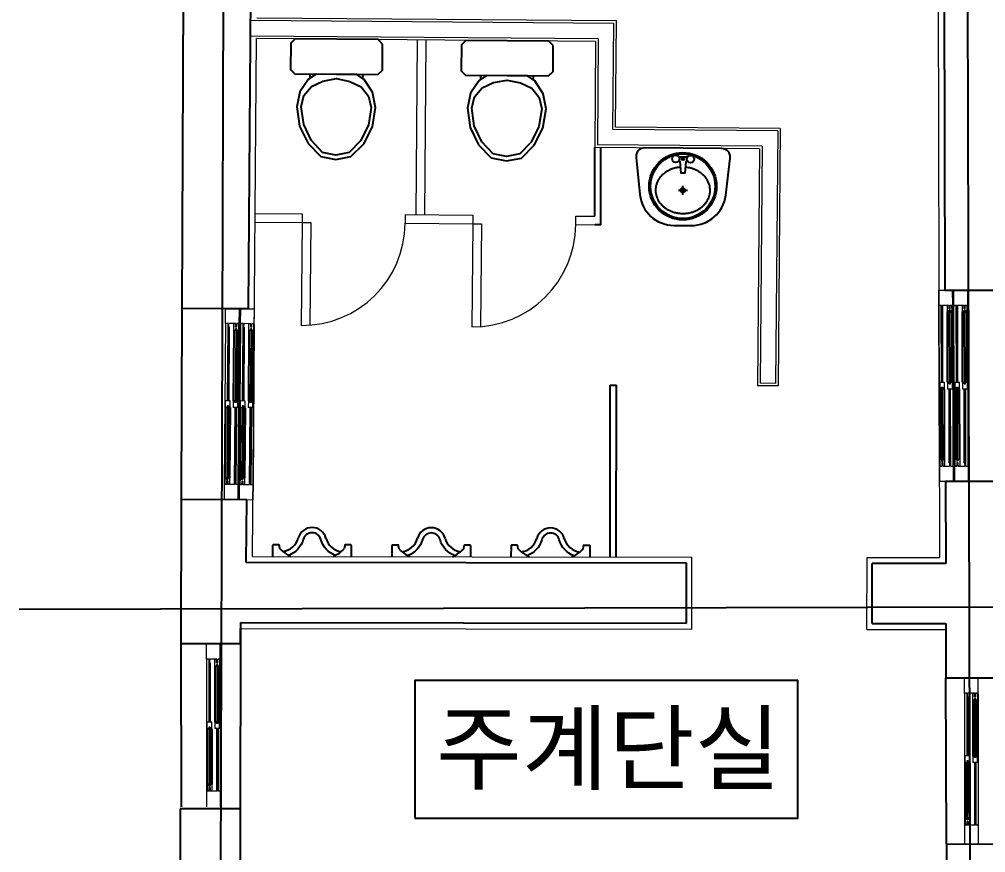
# Model space of a CAD drawing. Header units: millimetres. Extents: x 580267 to 706267, y -57600 to 28800.
# Drawn here: x 654560 to 660184, y -12008 to -7154 of the extents above; entities that cross this region are included whole.
import ezdxf
from ezdxf.enums import TextEntityAlignment as Align

# ---------------------------------------------------------------- set-up
doc = ezdxf.new("R2010")
doc.units = ezdxf.units.MM
doc.header["$LTSCALE"] = 5
for name, color, linetype, lineweight in [('ELE-1 (벽체 마감)', 3, 'Continuous', 9), ('ELE-2 (마감 창호)', 4, 'Continuous', 9), ('ELE-3  (마감)', 5, 'Continuous', 0)]:
    doc.layers.add(name, color=color, linetype=linetype, lineweight=lineweight)
for name, color, linetype in [('text', 7, 'Continuous'), ('단면선', 2, 'Continuous'), ('입면', 7, 'Continuous'), ('입면선', 8, 'Continuous'), ('중심선', 1, 'Continuous'), ('창', 4, 'Continuous')]:
    doc.layers.add(name, color=color, linetype=linetype)
doc.styles.get("Standard").update_dxf_attribs({"font": 'Gulim.ttf'})

# ---------------------------------------------------------------- blocks, each defined once
blk = doc.blocks.new('A$C34A56ACF')
at = {"layer": '입면선'}
for p, q in [((-230, 138.6), (-230, 76)), ((-230, 138.6), (-230, 76)), ((230, 76), (230, 138.6)), ((230, 76), (230, 138.6)), ((-225, 71), (-195, 71)), ((-225, 71), (-195, 71)), ((-190, 76), (-187.4, 94.5)), ((-190, 76), (-187.4, 94.5)), ((187.4, 94.5), (190, 76)), ((187.4, 94.5), (190, 76)), ((195, 71), (225, 71)), ((195, 71), (225, 71))]:
    blk.add_line(p, q, dxfattribs=at)
for points in [[(-124.5, 138.6, 0.057695), (-170, 109.9)], [(-124.5, 138.6, 0.057695), (-170, 109.9)], [(-136.7, 132.3, -0.241277), (-51.1, 38.9, 0.761905), (51.1, 38.9, -0.241277), (136.7, 132.3)], [(-136.7, 132.3, -0.241277), (-51.1, 38.9, 0.761905), (51.1, 38.9, -0.241277), (136.7, 132.3)], [(170, 109.9, 0.057695), (124.5, 138.6, 0.057695)], [(170, 109.9, 0.057695), (124.5, 138.6, 0.057695)]]:
    blk.add_lwpolyline(points, format="xyb", dxfattribs=at)
for centre, radius, start, end in [((-225, 76), 5, 180, 270), ((-225, 76), 5, 180, 270), ((-195.8, 76.8), 5.89, 278.1301, 351.8699), ((-195.8, 76.8), 5.89, 278.1301, 351.8699), ((2924.2, -3386.6), 4669, 131.5072, 131.7921), ((2924.2, -3386.6), 4669, 131.5072, 131.7921), ((-185, 2), 108.9, 15.3921, 82.0863), ((-185, 2), 108.9, 15.3921, 82.0863), ((185, 2), 108.9, 97.9137, 164.6079), ((185, 2), 108.9, 97.9137, 164.6079), ((-2924.2, -3386.6), 4669, 48.2079, 48.4928), ((-2924.2, -3386.6), 4669, 48.2079, 48.4928), ((195, 76), 5, 180, 270), ((195, 76), 5, 180, 270), ((225, 76), 5, 270, 0), ((225, 76), 5, 270, 0), ((0, 53), 83, 195.3921, 344.6079), ((0, 53), 83, 195.3921, 344.6079)]:
    blk.add_arc(centre, radius, start, end, dxfattribs=at)
blk = doc.blocks.new('535X700_P2_')
at = {"color": 0, "linetype": 'Continuous'}
for p, q in [((203.6, 148.8), (226.3, 148.8)), ((226.3, -156.7), (203.6, -156.7))]:
    blk.add_line(p, q, dxfattribs=at)
for points in [[(25.4, 263.3), (0, 237.9), (0, -245.8), (25.4, -271.2), (178.2, -271.2), (203.6, -245.8), (203.6, 237.9), (178.2, 263.3)], [(607.5, -165.9), (682.6, -91.7), (700.1, -4), (682.6, 83.7), (607.5, 158), (507.7, 207.7), (394.6, 225.1), (306.9, 207.7), (232.5, 158), (203.6, 114.8), (203.6, -122.8), (232.5, -165.9), (306.9, -215.6), (394.6, -233.1), (507.7, -215.6)], [(276, -147.9), (244.6, -81.9), (229.1, -4), (244.6, 74), (276, 140), (329.3, 184.2), (394.6, 199.7), (498, 184.2), (589.5, 140), (659.1, 74), (674.6, -4), (659.1, -81.9), (589.5, -147.9), (498, -192.1), (394.6, -207.6), (329.3, -192.1)]]:
    blk.add_lwpolyline(points, close=True, dxfattribs=at)
blk = doc.blocks.new('A$C26F80365')
at = {"layer": '입면선'}
for p, q in [((-25, 194.2), (25, 194.2)), ((-26, 0), (27, 0)), ((0, -26.6), (0, 26.4))]:
    blk.add_line(p, q, dxfattribs=at)
blk.add_lwpolyline([(-51, -205), (51, -205, 0.382162), (249.8, -27.1), (273.8, 189.5, 0.447008), (224.1, 245), (-224.1, 245, 0.447008), (-273.8, 189.5), (-249.8, -27.1, 0.382162)], format="xyb", close=True, dxfattribs=at)
blk.add_lwpolyline([(-25, 170.3), (-22.4, 170.3, -0.386916), (-18.1, 166.4), (-12, 101.1), (12, 101.1), (18.1, 166.4, -0.386916), (22.4, 170.3), (25, 170.3)], format="xyb", dxfattribs=at)
for centre, radius in [((0, 23.4), 196.4), ((0, 23.4), 187.9), ((-42.7, 182.3), 21.4), ((0, 182.3), 6.83), ((42.7, 182.3), 21.4), ((0, -0.1), 12.8)]:
    blk.add_circle(centre, radius, dxfattribs=at)
blk.add_rational_spline([(-15.1, 134.2), (-270, 113.6), (-135, -71.2), (0, -256.1), (135, -71.2), (270, 113.6), (15.1, 134.2)], [1, 0.527194519268, 1, 0.527194519268, 1, 0.527194519268, 1], degree=2, knots=[0, 0, 0, 0.333333, 0.333333, 0.666667, 0.666667, 1, 1, 1], dxfattribs=at)

msp = doc.modelspace()

# ---------------------------------------------------------------- linework, layer by layer
at = {"layer": 'ELE-1 (벽체 마감)'}
for p, q in [((658019.8, -7179), (655906.4, -7161.7)), ((658014.7, -7796.9), (658019.8, -7179)), ((657929.1, -7268.2), (655905.6, -7251.7)), ((657929.1, -7268.2), (657924, -7886.2)), ((658973.7, -7804.8), (658014.7, -7796.9)), ((658973.7, -7804.8), (658961.7, -9274.7)), ((658883, -7894), (657924, -7886.2)), ((658883, -7894), (658871.7, -9274)), ((658961.7, -9274.7), (658871.7, -9274))]:
    msp.add_line(p, q, dxfattribs=at)
at = {"layer": 'ELE-2 (마감 창호)'}
for p, q in [((656869.2, -8292.6), (656877.5, -7274.7)), ((656919.2, -8293), (656927.5, -7275.1)), ((655932.7, -8285), (656206.2, -8287.2)), ((656206.2, -8287.2), (656205.8, -8337.2)), ((656806.2, -8292.1), (656805.8, -8342.1)), ((656806.2, -8292.1), (657199.2, -8295.3)), ((657199.2, -8295.3), (657198.8, -8345.3)), ((657798.7, -8350.2), (657799.1, -8300.2)), ((657799.1, -8300.2), (657908.4, -8301.1)), ((655932.3, -8335), (656205.8, -8337.2)), ((656205.8, -8337.2), (656200.9, -8937.4)), ((656205.8, -8337.2), (656255.8, -8337.6)), ((656255.8, -8337.6), (656250.9, -8937.6)), ((656805.8, -8342.1), (657198.8, -8345.3)), ((657198.8, -8345.3), (657193.9, -8945.5)), ((657198.8, -8345.3), (657248.8, -8345.7)), ((657248.8, -8345.7), (657243.9, -8945.7)), ((657798.7, -8350.2), (657943.4, -8351.4)), ((659911.7, -8731.3), (660079.2, -8731.6)), ((659911.9, -8824), (659911.7, -8732)), ((659991.9, -8818.8), (659991.7, -8731.8)), ((659999.4, -8823.8), (659999.2, -8731.8)), ((660079.4, -8818.6), (660079.2, -8731.6)), ((659914.3, -9752.1), (659911.9, -8824)), ((659911.9, -8824), (659914.9, -8824)), ((659914.9, -8819), (659926.9, -8819)), ((659914.9, -8824), (659914.9, -8819)), ((659926.9, -8839), (659926.9, -8819)), ((659931.9, -8819), (659971.9, -8818.9)), ((659931.9, -8839), (659931.9, -8819)), ((659960.9, -8819.9), (659970.9, -8819.9)), ((659961, -8858.9), (659960.9, -8819.9)), ((659970.9, -8839.9), (659970.9, -8819.9)), ((659971.9, -8838.9), (659971.9, -8818.9)), ((659976.9, -8818.9), (659991.9, -8818.8)), ((659976.9, -8838.9), (659976.9, -8818.9)), ((659977.9, -8819.9), (659987.9, -8819.8)), ((659977.9, -8839.9), (659977.9, -8819.9)), ((659988, -8858.8), (659987.9, -8819.8)), ((659994.3, -9756.9), (659991.9, -8818.8)), ((660001.8, -9751.9), (659999.4, -8823.8)), ((659999.4, -8823.8), (660002.4, -8823.8)), ((660002.4, -8818.8), (660014.4, -8818.8)), ((660002.4, -8823.8), (660002.4, -8818.8)), ((660014.4, -8838.8), (660014.4, -8818.8)), ((660019.4, -8818.8), (660059.4, -8818.7)), ((660019.4, -8838.8), (660019.4, -8818.8)), ((660048.4, -8819.7), (660058.4, -8819.7)), ((660048.5, -8858.7), (660048.4, -8819.7)), ((660058.4, -8839.7), (660058.4, -8819.7)), ((660059.4, -8838.7), (660059.4, -8818.7)), ((660064.4, -8818.6), (660079.4, -8818.6)), ((660064.4, -8838.6), (660064.4, -8818.6)), ((660065.4, -8819.6), (660075.4, -8819.6)), ((660065.4, -8839.6), (660065.4, -8819.6)), ((660075.5, -8858.6), (660075.4, -8819.6)), ((660081.8, -9756.7), (660079.4, -8818.6)), ((655760, -8925.9), (655760.7, -8838.9)), ((655760.7, -8840), (655928.2, -8840.3)), ((655839.9, -8931.5), (655840.7, -8839.5)), ((655847.5, -8926.6), (655848.2, -8839.6)), ((655927.4, -8932.3), (655928.2, -8840.3)), ((659926.9, -8839), (659931.9, -8839)), ((659961, -8858.9), (659969.5, -8858.9)), ((659969.5, -8858.9), (659970.5, -8848.9)), ((659970, -8860.9), (659969.5, -8858.9)), ((659971.5, -8861.9), (659970, -8860.9)), ((659970.5, -8848.9), (659978.5, -8848.9)), ((659970.9, -8839.9), (659977.9, -8839.9)), ((659971.5, -8853.9), (659977.5, -8853.9)), ((659972.5, -9272.4), (659971.5, -8853.9)), ((659971.9, -8838.9), (659976.9, -8838.9)), ((659978.5, -9272.3), (659977.5, -8853.9)), ((659977.5, -8861.9), (659979, -8860.9)), ((659978.5, -8848.9), (659979.5, -8858.9)), ((659979, -8860.9), (659979.5, -8858.9)), ((659979.5, -8858.9), (659988, -8858.8)), ((660014.4, -8838.8), (660019.4, -8838.8)), ((660048.5, -8858.7), (660057, -8858.7)), ((660057, -8858.7), (660058, -8848.7)), ((660057.5, -8860.7), (660057, -8858.7)), ((660059, -8861.7), (660057.5, -8860.7)), ((660058, -8848.7), (660066, -8848.6)), ((660058.4, -8839.7), (660065.4, -8839.6)), ((660059, -8853.7), (660065, -8853.6)), ((660060, -9272.1), (660059, -8853.7)), ((660059.4, -8838.7), (660064.4, -8838.6)), ((660066, -9272.1), (660065, -8853.6)), ((660065, -8861.6), (660066.5, -8860.6)), ((660066, -8848.6), (660067, -8858.6)), ((660066.5, -8860.6), (660067, -8858.6)), ((660067, -8858.6), (660075.5, -8858.6)), ((655760, -8925.9), (655752.3, -9864)), ((655775, -8926), (655760, -8925.9)), ((655774.8, -8946), (655775, -8926)), ((655779.8, -8946), (655780, -8926)), ((655820, -8926.4), (655780, -8926)), ((655808.6, -8966.3), (655809, -8927.3)), ((655819, -8927.4), (655809, -8927.3)), ((655818.8, -8947.4), (655819, -8927.4)), ((655819.8, -8946.4), (655820, -8926.4)), ((655824.8, -8946.4), (655825, -8926.4)), ((655837, -8926.5), (655825, -8926.4)), ((655825.8, -8947.4), (655826, -8927.4)), ((655836, -8927.5), (655826, -8927.4)), ((655839.9, -8931.5), (655832.4, -9859.6)), ((655836, -8927.5), (655835.6, -8966.5)), ((655836.9, -8931.5), (655837, -8926.5)), ((655839.9, -8931.5), (655836.9, -8931.5)), ((655847.5, -8926.6), (655839.8, -9864.7)), ((655862.5, -8926.7), (655847.5, -8926.6)), ((655862.3, -8946.7), (655862.5, -8926.7)), ((655867.3, -8946.8), (655867.5, -8926.8)), ((655907.5, -8927.1), (655867.5, -8926.8)), ((655896.1, -8967), (655896.5, -8928)), ((655906.5, -8928.1), (655896.5, -8928)), ((655906.3, -8948.1), (655906.5, -8928.1)), ((655907.3, -8947.1), (655907.5, -8927.1)), ((655912.3, -8947.1), (655912.5, -8927.1)), ((655924.5, -8927.2), (655912.5, -8927.1)), ((655913.3, -8948.1), (655913.5, -8928.1)), ((655923.5, -8928.2), (655913.5, -8928.1)), ((655927.4, -8932.3), (655919.9, -9860.3)), ((655923.5, -8928.2), (655923.1, -8967.2)), ((655924.4, -8932.2), (655924.5, -8927.2)), ((655927.4, -8932.3), (655924.4, -8932.2)), ((655779.8, -8946), (655774.8, -8946)), ((655817.1, -8966.4), (655808.6, -8966.3)), ((655819.2, -8962.4), (655815.8, -9381)), ((655818.2, -8956.4), (655817.1, -8966.4)), ((655817.6, -8968.4), (655817.1, -8966.4)), ((655819.1, -8969.4), (655817.6, -8968.4)), ((655826.2, -8956.4), (655818.2, -8956.4)), ((655825.8, -8947.4), (655818.8, -8947.4)), ((655825.2, -8961.4), (655819.2, -8961.4)), ((655824.8, -8946.4), (655819.8, -8946.4)), ((655825.2, -8962.4), (655821.8, -9381)), ((655825.1, -8969.4), (655826.6, -8968.4)), ((655827.1, -8966.4), (655826.2, -8956.4)), ((655826.6, -8968.4), (655827.1, -8966.4)), ((655835.6, -8966.5), (655827.1, -8966.4)), ((655867.3, -8946.8), (655862.3, -8946.7)), ((655904.6, -8967.1), (655896.1, -8967)), ((655906.7, -8963.1), (655903.3, -9381.7)), ((655905.7, -8957.1), (655904.6, -8967.1)), ((655905.1, -8969.1), (655904.6, -8967.1)), ((655906.6, -8970.1), (655905.1, -8969.1)), ((655913.7, -8957.1), (655905.7, -8957.1)), ((655913.3, -8948.1), (655906.3, -8948.1)), ((655912.7, -8962.1), (655906.7, -8962.1)), ((655912.3, -8947.1), (655907.3, -8947.1)), ((655912.7, -8963.1), (655909.3, -9381.7)), ((655912.6, -8970.1), (655914.1, -8969.1)), ((655914.6, -8967.1), (655913.7, -8957.1)), ((655914.1, -8969.1), (655914.6, -8967.1)), ((655923.1, -8967.2), (655914.6, -8967.1)), ((659917, -9268.5), (659944, -9268.4)), ((659917, -9268.5), (659917.1, -9307.5)), ((659944.1, -9307.4), (659944, -9268.4)), ((659944.1, -9307.4), (659944, -9268.4)), ((659962, -9267.4), (659970.5, -9267.4)), ((659962, -9267.4), (659962.1, -9306.4)), ((659971, -9265.4), (659970.5, -9267.4)), ((659971.6, -9277.4), (659970.5, -9267.4)), ((659972.5, -9264.4), (659971, -9265.4)), ((659971.6, -9277.4), (659979.6, -9277.3)), ((659972.5, -9272.4), (659978.5, -9272.3)), ((659978.5, -9264.3), (659980, -9265.3)), ((659979.6, -9277.3), (659980.5, -9267.3)), ((659980, -9265.3), (659980.5, -9267.3)), ((659980.5, -9267.3), (659989, -9267.3)), ((659989, -9267.3), (659989.1, -9306.3)), ((660004.5, -9268.3), (660031.5, -9268.2)), ((660004.5, -9268.3), (660004.6, -9307.3)), ((660031.6, -9307.2), (660031.5, -9268.2)), ((660031.6, -9307.2), (660031.5, -9268.2)), ((660049.5, -9267.2), (660058, -9267.1)), ((660049.5, -9267.2), (660049.6, -9306.2)), ((660058.5, -9265.1), (660058, -9267.1)), ((660059.1, -9277.1), (660058, -9267.1)), ((660060, -9264.1), (660058.5, -9265.1)), ((660059.1, -9277.1), (660067.1, -9277.1)), ((660060, -9272.1), (660066, -9272.1)), ((660066, -9264.1), (660067.5, -9265.1)), ((660067.1, -9277.1), (660068, -9267.1)), ((660067.5, -9265.1), (660068, -9267.1)), ((660068, -9267.1), (660076.5, -9267.1)), ((660076.5, -9267.1), (660076.6, -9306.1)), ((659917.1, -9307.5), (659925.6, -9307.5)), ((659925.6, -9307.5), (659926.6, -9297.5)), ((659926.1, -9309.5), (659925.6, -9307.5)), ((659927.6, -9310.5), (659926.1, -9309.5)), ((659926.6, -9297.5), (659934.6, -9297.5)), ((659927.6, -9302.5), (659933.6, -9302.5)), ((659928.7, -9721.1), (659927.6, -9302.5)), ((659934.7, -9721.1), (659933.6, -9302.5)), ((659933.6, -9310.5), (659935.1, -9309.5)), ((659934.6, -9297.5), (659935.6, -9307.5)), ((659935.1, -9309.5), (659935.6, -9307.5)), ((659935.6, -9307.5), (659944.1, -9307.4)), ((659962.1, -9306.4), (659989.1, -9306.3)), ((660004.6, -9307.3), (660013.1, -9307.3)), ((660013.1, -9307.3), (660014.1, -9297.3)), ((660013.6, -9309.3), (660013.1, -9307.3)), ((660015.1, -9310.3), (660013.6, -9309.3)), ((660014.1, -9297.3), (660022.1, -9297.2)), ((660015.1, -9302.3), (660021.1, -9302.2)), ((660016.2, -9720.9), (660015.1, -9302.3)), ((660022.2, -9720.8), (660021.1, -9302.2)), ((660021.1, -9310.2), (660022.6, -9309.2)), ((660022.1, -9297.2), (660023.1, -9307.2)), ((660022.6, -9309.2), (660023.1, -9307.2)), ((660023.1, -9307.2), (660031.6, -9307.2)), ((660049.6, -9306.2), (660076.6, -9306.1)), ((655760, -9415.5), (655760.3, -9376.5)), ((655787.3, -9376.7), (655760.3, -9376.5)), ((655787, -9415.7), (655787.3, -9376.7)), ((655805.3, -9375.9), (655805, -9414.9)), ((655805.3, -9375.9), (655805, -9414.9)), ((655813.8, -9375.9), (655805.3, -9375.9)), ((655814.3, -9374), (655813.8, -9375.9)), ((655814.7, -9386), (655813.8, -9375.9)), ((655815.8, -9373), (655814.3, -9374)), ((655822.7, -9386), (655814.7, -9386)), ((655821.8, -9381), (655815.8, -9381)), ((655821.8, -9373), (655823.3, -9374)), ((655823.8, -9376), (655822.7, -9386)), ((655823.3, -9374), (655823.8, -9376)), ((655832.3, -9376.1), (655823.8, -9376)), ((655832, -9415.1), (655832.3, -9376.1)), ((655847.5, -9416.2), (655847.8, -9377.2)), ((655874.8, -9377.4), (655847.8, -9377.2)), ((655874.5, -9416.4), (655874.8, -9377.4)), ((655892.8, -9376.6), (655892.5, -9415.6)), ((655892.8, -9376.6), (655892.5, -9415.6)), ((655901.3, -9376.7), (655892.8, -9376.6)), ((655901.8, -9374.7), (655901.3, -9376.7)), ((655902.2, -9386.7), (655901.3, -9376.7)), ((655903.3, -9373.7), (655901.8, -9374.7)), ((655910.2, -9386.7), (655902.2, -9386.7)), ((655909.3, -9381.7), (655903.3, -9381.7)), ((655909.3, -9373.7), (655910.8, -9374.7)), ((655911.3, -9376.7), (655910.2, -9386.7)), ((655910.8, -9374.7), (655911.3, -9376.7)), ((655919.8, -9376.8), (655911.3, -9376.7)), ((655919.5, -9415.8), (655919.8, -9376.8)), ((655768.5, -9415.6), (655760, -9415.5)), ((655770.5, -9410.6), (655767.1, -9829.1)), ((655769.6, -9405.6), (655768.5, -9415.6)), ((655769, -9417.6), (655768.5, -9415.6)), ((655770.5, -9418.6), (655769, -9417.6)), ((655777.6, -9405.7), (655769.6, -9405.6)), ((655776.5, -9410.6), (655770.5, -9410.6)), ((655776.5, -9410.6), (655773.1, -9829.1)), ((655776.5, -9418.6), (655778, -9417.7)), ((655777.6, -9405.7), (655778.5, -9415.7)), ((655778, -9417.7), (655778.5, -9415.7)), ((655787, -9415.7), (655778.5, -9415.7)), ((655832, -9415.1), (655805, -9414.9)), ((655856, -9416.3), (655847.5, -9416.2)), ((655858, -9411.3), (655854.6, -9829.8)), ((655857.1, -9406.3), (655856, -9416.3)), ((655856.5, -9418.3), (655856, -9416.3)), ((655858, -9419.3), (655856.5, -9418.3)), ((655865.1, -9406.4), (655857.1, -9406.3)), ((655864, -9411.4), (655858, -9411.3)), ((655864, -9411.4), (655860.6, -9829.8)), ((655864, -9419.4), (655865.5, -9418.4)), ((655865.1, -9406.4), (655866, -9416.4)), ((655865.5, -9418.4), (655866, -9416.4)), ((655874.5, -9416.4), (655866, -9416.4)), ((655919.5, -9415.8), (655892.5, -9415.6)), ((659918.2, -9717.1), (659926.7, -9717.1)), ((659918.3, -9756.1), (659918.2, -9717.1)), ((659927.2, -9715.1), (659926.7, -9717.1)), ((659926.7, -9717.1), (659927.7, -9727.1)), ((659928.7, -9714.1), (659927.2, -9715.1)), ((659927.7, -9727.1), (659935.7, -9727.1)), ((659928.7, -9722.1), (659934.7, -9722.1)), ((659934.7, -9714.1), (659936.2, -9715.1)), ((659935.7, -9727.1), (659936.7, -9717.1)), ((659936.2, -9715.1), (659936.7, -9717.1)), ((659936.7, -9717.1), (659945.2, -9717)), ((659945.2, -9717), (659945.3, -9756)), ((660005.7, -9716.9), (660014.2, -9716.9)), ((660005.8, -9755.9), (660005.7, -9716.9)), ((660014.7, -9714.9), (660014.2, -9716.9)), ((660014.2, -9716.9), (660015.2, -9726.9)), ((660016.2, -9713.9), (660014.7, -9714.9)), ((660015.2, -9726.9), (660023.2, -9726.8)), ((660016.2, -9721.9), (660022.2, -9721.8)), ((660022.2, -9713.8), (660023.7, -9714.8)), ((660023.2, -9726.8), (660024.2, -9716.8)), ((660023.7, -9714.8), (660024.2, -9716.8)), ((660024.2, -9716.8), (660032.7, -9716.8)), ((660032.7, -9716.8), (660032.8, -9755.8)), ((659914.3, -9752.1), (659917.3, -9752.1)), ((659914.3, -9752.1), (659914.5, -9844.1)), ((659917.3, -9752.1), (659917.3, -9757.1)), ((659917.3, -9757.1), (659929.3, -9757.1)), ((659918.3, -9756.1), (659928.3, -9756.1)), ((659928.2, -9736.1), (659935.2, -9736.1)), ((659928.2, -9736.1), (659928.3, -9756.1)), ((659929.2, -9737.1), (659934.2, -9737.1)), ((659929.2, -9737.1), (659929.3, -9757.1)), ((659934.2, -9737.1), (659934.3, -9757.1)), ((659934.3, -9757.1), (659974.3, -9757)), ((659935.2, -9736.1), (659935.3, -9756.1)), ((659935.3, -9756.1), (659945.3, -9756)), ((659974.2, -9737), (659979.2, -9736.9)), ((659974.2, -9737), (659974.3, -9757)), ((659979.2, -9736.9), (659979.3, -9756.9)), ((659979.3, -9756.9), (659994.3, -9756.9)), ((659994.3, -9756.9), (659994.5, -9843.9)), ((660001.8, -9751.9), (660004.8, -9751.9)), ((660001.8, -9751.9), (660002, -9843.9)), ((660004.8, -9751.9), (660004.8, -9756.9)), ((660004.8, -9756.9), (660016.8, -9756.9)), ((660005.8, -9755.9), (660015.8, -9755.9)), ((660015.7, -9735.9), (660022.7, -9735.8)), ((660015.7, -9735.9), (660015.8, -9755.9)), ((660016.7, -9736.9), (660021.7, -9736.8)), ((660016.7, -9736.9), (660016.8, -9756.9)), ((660021.7, -9736.8), (660021.8, -9756.8)), ((660021.8, -9756.8), (660061.8, -9756.7)), ((660022.7, -9735.8), (660022.8, -9755.8)), ((660022.8, -9755.8), (660032.8, -9755.8)), ((660061.7, -9736.7), (660066.7, -9736.7)), ((660061.7, -9736.7), (660061.8, -9756.7)), ((660066.7, -9736.7), (660066.8, -9756.7)), ((660066.8, -9756.7), (660081.8, -9756.7)), ((660081.8, -9756.7), (660082, -9843.7)), ((655756.7, -9824), (655756.3, -9863)), ((655765.2, -9824.1), (655756.7, -9824)), ((655765.7, -9822.1), (655765.2, -9824.1)), ((655766.1, -9834.1), (655765.2, -9824.1)), ((655767.2, -9821.1), (655765.7, -9822.1)), ((655774.1, -9834.1), (655766.1, -9834.1)), ((655773.1, -9829.1), (655767.1, -9829.1)), ((655773.2, -9821.1), (655774.7, -9822.1)), ((655775.2, -9824.1), (655774.1, -9834.1)), ((655774.7, -9822.1), (655775.2, -9824.1)), ((655783.7, -9824.2), (655775.2, -9824.1)), ((655783.7, -9824.2), (655783.3, -9863.2)), ((655844.2, -9824.7), (655843.8, -9863.7)), ((655852.7, -9824.8), (655844.2, -9824.7)), ((655853.2, -9822.8), (655852.7, -9824.8)), ((655853.6, -9834.8), (655852.7, -9824.8)), ((655854.7, -9821.8), (655853.2, -9822.8)), ((655861.6, -9834.8), (655853.6, -9834.8)), ((655860.6, -9829.8), (655854.6, -9829.8)), ((655860.7, -9821.8), (655862.2, -9822.8)), ((655862.7, -9824.9), (655861.6, -9834.8)), ((655862.2, -9822.8), (655862.7, -9824.9)), ((655871.2, -9824.9), (655862.7, -9824.9)), ((655871.2, -9824.9), (655870.8, -9863.9)), ((655752.3, -9864), (655751.6, -9950.9)), ((655767.3, -9864.1), (655752.3, -9864)), ((655766.3, -9863.1), (655756.3, -9863)), ((655766.5, -9843.1), (655766.3, -9863.1)), ((655773.5, -9843.1), (655766.5, -9843.1)), ((655767.5, -9844.1), (655767.3, -9864.1)), ((655772.5, -9844.1), (655767.5, -9844.1)), ((655772.5, -9844.1), (655772.3, -9864.1)), ((655812.3, -9864.4), (655772.3, -9864.1)), ((655773.5, -9843.1), (655773.3, -9863.1)), ((655783.3, -9863.2), (655773.3, -9863.1)), ((655812.5, -9844.4), (655812.3, -9864.4)), ((655817.5, -9844.5), (655812.5, -9844.4)), ((655817.5, -9844.5), (655817.3, -9864.5)), ((655829.3, -9864.6), (655817.3, -9864.5)), ((655829.4, -9859.6), (655829.3, -9864.6)), ((655832.4, -9859.6), (655829.4, -9859.6)), ((655832.4, -9859.6), (655831.6, -9951.6)), ((655839.8, -9864.7), (655839.1, -9951.7)), ((655854.8, -9864.8), (655839.8, -9864.7)), ((655853.8, -9863.8), (655843.8, -9863.7)), ((655854, -9843.8), (655853.8, -9863.8)), ((655861, -9843.8), (655854, -9843.8)), ((655855, -9844.8), (655854.8, -9864.8)), ((655860, -9844.8), (655855, -9844.8)), ((655860, -9844.8), (655859.8, -9864.8)), ((655899.8, -9865.2), (655859.8, -9864.8)), ((655861, -9843.8), (655860.8, -9863.8)), ((655870.8, -9863.9), (655860.8, -9863.8)), ((655900, -9845.2), (655899.8, -9865.2)), ((655905, -9845.2), (655900, -9845.2)), ((655905, -9845.2), (655904.8, -9865.2)), ((655916.8, -9865.3), (655904.8, -9865.2)), ((655916.9, -9860.3), (655916.8, -9865.3)), ((655919.9, -9860.3), (655916.9, -9860.3)), ((655919.9, -9860.3), (655919.1, -9952.3)), ((659914.5, -9843.4), (660082, -9843.7)), ((655751.6, -9952), (655919.1, -9952.3)), ((655649.3, -10881.9), (655649.3, -10791.6)), ((655729.3, -10886.9), (655729.3, -10791.4)), ((655649.3, -10881.9), (655649.3, -11649.7)), ((655664.3, -10881.9), (655649.3, -10881.9)), ((655664.3, -10901.9), (655664.3, -10881.9)), ((655669.3, -10901.9), (655664.3, -10901.9)), ((655709.3, -10881.9), (655669.3, -10881.9)), ((655669.3, -10901.9), (655669.3, -10881.9)), ((655708.3, -10882.9), (655698.3, -10882.9)), ((655698.3, -10921.9), (655698.3, -10882.9)), ((655708.3, -10902.9), (655708.3, -10882.9)), ((655715.3, -10902.9), (655708.3, -10902.9)), ((655709.3, -10901.9), (655709.3, -10881.9)), ((655714.3, -10901.9), (655709.3, -10901.9)), ((655726.3, -10881.9), (655714.3, -10881.9)), ((655714.3, -10901.9), (655714.3, -10881.9)), ((655725.3, -10882.9), (655715.3, -10882.9)), ((655715.3, -10902.9), (655715.3, -10882.9)), ((655725.3, -10882.9), (655725.3, -10921.9)), ((655726.3, -10886.9), (655726.3, -10881.9)), ((655729.3, -10886.9), (655726.3, -10886.9)), ((655729.3, -10886.9), (655729.3, -11644.7)), ((655706.8, -10921.9), (655698.3, -10921.9)), ((655707.8, -10911.9), (655706.8, -10921.9)), ((655707.3, -10923.9), (655706.8, -10921.9)), ((655708.8, -10924.9), (655707.3, -10923.9)), ((655715.8, -10911.9), (655707.8, -10911.9)), ((655714.8, -10916.9), (655708.8, -10916.9)), ((655708.8, -10917.9), (655708.8, -11251.3)), ((655714.8, -10917.9), (655714.8, -11251.3)), ((655714.8, -10924.9), (655716.3, -10923.9)), ((655716.8, -10921.9), (655715.8, -10911.9)), ((655716.3, -10923.9), (655716.8, -10921.9)), ((655725.3, -10921.9), (655716.8, -10921.9)), ((660060.4, -11079.3), (660060.4, -10989)), ((660140.4, -11084.3), (660140.4, -10988.8)), ((660060.4, -11079.3), (660060.4, -11847.2)), ((660075.4, -11079.3), (660060.4, -11079.3)), ((660075.4, -11099.3), (660075.4, -11079.3)), ((660120.4, -11079.3), (660080.4, -11079.3)), ((660080.4, -11099.3), (660080.4, -11079.3)), ((660120.4, -11099.3), (660120.4, -11079.3)), ((660137.4, -11079.3), (660125.4, -11079.3)), ((660125.4, -11099.3), (660125.4, -11079.3)), ((660137.4, -11084.3), (660137.4, -11079.3)), ((660080.4, -11099.3), (660075.4, -11099.3)), ((660119.4, -11080.3), (660109.4, -11080.3)), ((660109.4, -11119.3), (660109.4, -11080.3)), ((660117.9, -11119.3), (660109.4, -11119.3)), ((660118.9, -11109.3), (660117.9, -11119.3)), ((660118.4, -11121.3), (660117.9, -11119.3)), ((660119.9, -11122.3), (660118.4, -11121.3)), ((660126.9, -11109.3), (660118.9, -11109.3)), ((660119.4, -11100.3), (660119.4, -11080.3)), ((660126.4, -11100.3), (660119.4, -11100.3)), ((660125.9, -11114.3), (660119.9, -11114.3)), ((660119.9, -11115.3), (660119.9, -11448.8)), ((660125.4, -11099.3), (660120.4, -11099.3)), ((660125.9, -11115.3), (660125.9, -11448.8)), ((660125.9, -11122.3), (660127.4, -11121.3)), ((660136.4, -11080.3), (660126.4, -11080.3)), ((660126.4, -11100.3), (660126.4, -11080.3)), ((660127.9, -11119.3), (660126.9, -11109.3)), ((660127.4, -11121.3), (660127.9, -11119.3)), ((660136.4, -11119.3), (660127.9, -11119.3)), ((660136.4, -11080.3), (660136.4, -11119.3)), ((660140.4, -11084.3), (660137.4, -11084.3)), ((660140.4, -11084.3), (660140.4, -11842.2)), ((655680.3, -11247.3), (655653.3, -11247.3)), ((655653.3, -11286.3), (655653.3, -11247.3)), ((655680.3, -11286.3), (655680.3, -11247.3)), ((655706.8, -11246.3), (655698.3, -11246.3)), ((655698.3, -11246.3), (655698.3, -11285.3)), ((655698.3, -11246.3), (655698.3, -11285.3)), ((655707.3, -11244.3), (655706.8, -11246.3)), ((655707.8, -11256.3), (655706.8, -11246.3)), ((655708.8, -11243.3), (655707.3, -11244.3)), ((655714.8, -11243.3), (655716.3, -11244.3)), ((655716.8, -11246.3), (655715.8, -11256.3)), ((655716.3, -11244.3), (655716.8, -11246.3)), ((655725.3, -11246.3), (655716.8, -11246.3)), ((655725.3, -11285.3), (655725.3, -11246.3)), ((655661.8, -11286.3), (655653.3, -11286.3)), ((655662.8, -11276.3), (655661.8, -11286.3)), ((655662.3, -11288.3), (655661.8, -11286.3)), ((655663.8, -11289.3), (655662.3, -11288.3)), ((655670.8, -11276.3), (655662.8, -11276.3)), ((655669.8, -11281.3), (655663.8, -11281.3)), ((655663.8, -11281.3), (655663.8, -11614.7)), ((655669.8, -11281.3), (655669.8, -11614.7)), ((655669.8, -11289.3), (655671.3, -11288.3)), ((655670.8, -11276.3), (655671.8, -11286.3)), ((655671.3, -11288.3), (655671.8, -11286.3)), ((655680.3, -11286.3), (655671.8, -11286.3)), ((655725.3, -11285.3), (655698.3, -11285.3)), ((655715.8, -11256.3), (655707.8, -11256.3)), ((655714.8, -11251.3), (655708.8, -11251.3)), ((660091.4, -11444.8), (660064.4, -11444.8)), ((660064.4, -11483.8), (660064.4, -11444.8)), ((660091.4, -11483.8), (660091.4, -11444.8)), ((660117.9, -11443.8), (660109.4, -11443.8)), ((660109.4, -11443.8), (660109.4, -11482.8)), ((660109.4, -11443.8), (660109.4, -11482.8)), ((660118.4, -11441.8), (660117.9, -11443.8)), ((660118.9, -11453.8), (660117.9, -11443.8)), ((660119.9, -11440.8), (660118.4, -11441.8)), ((660126.9, -11453.8), (660118.9, -11453.8)), ((660125.9, -11448.8), (660119.9, -11448.8)), ((660125.9, -11440.8), (660127.4, -11441.8)), ((660127.9, -11443.8), (660126.9, -11453.8)), ((660127.4, -11441.8), (660127.9, -11443.8)), ((660136.4, -11443.8), (660127.9, -11443.8)), ((660136.4, -11482.8), (660136.4, -11443.8)), ((660072.9, -11483.8), (660064.4, -11483.8)), ((660073.9, -11473.8), (660072.9, -11483.8)), ((660073.4, -11485.8), (660072.9, -11483.8)), ((660074.9, -11486.8), (660073.4, -11485.8)), ((660081.9, -11473.8), (660073.9, -11473.8)), ((660080.9, -11478.8), (660074.9, -11478.8)), ((660074.9, -11478.8), (660074.9, -11812.2)), ((660080.9, -11478.8), (660080.9, -11812.2)), ((660080.9, -11486.8), (660082.4, -11485.8)), ((660081.9, -11473.8), (660082.9, -11483.8)), ((660082.4, -11485.8), (660082.9, -11483.8)), ((660091.4, -11483.8), (660082.9, -11483.8)), ((660136.4, -11482.8), (660109.4, -11482.8)), ((655661.8, -11609.7), (655653.3, -11609.7)), ((655653.3, -11609.7), (655653.3, -11648.7)), ((655662.3, -11607.7), (655661.8, -11609.7)), ((655662.8, -11619.7), (655661.8, -11609.7)), ((655663.8, -11606.7), (655662.3, -11607.7)), ((655670.8, -11619.7), (655662.8, -11619.7)), ((655670.3, -11628.7), (655663.3, -11628.7)), ((655663.3, -11628.7), (655663.3, -11648.7)), ((655669.8, -11614.7), (655663.8, -11614.7)), ((655669.3, -11629.7), (655664.3, -11629.7)), ((655664.3, -11629.7), (655664.3, -11649.7)), ((655669.3, -11629.7), (655669.3, -11649.7)), ((655669.8, -11606.7), (655671.3, -11607.7)), ((655670.3, -11628.7), (655670.3, -11648.7)), ((655671.8, -11609.7), (655670.8, -11619.7)), ((655671.3, -11607.7), (655671.8, -11609.7)), ((655680.3, -11609.7), (655671.8, -11609.7)), ((655680.3, -11609.7), (655680.3, -11648.7)), ((655714.3, -11629.7), (655709.3, -11629.7)), ((655709.3, -11629.7), (655709.3, -11649.7)), ((655714.3, -11629.7), (655714.3, -11649.7)), ((655664.3, -11649.7), (655649.3, -11649.7)), ((655649.3, -11649.7), (655649.3, -11741.6)), ((655663.3, -11648.7), (655653.3, -11648.7)), ((655709.3, -11649.7), (655669.3, -11649.7)), ((655680.3, -11648.7), (655670.3, -11648.7)), ((655726.3, -11649.7), (655714.3, -11649.7)), ((655729.3, -11644.7), (655726.3, -11644.7)), ((655726.3, -11644.7), (655726.3, -11649.7)), ((655729.3, -11644.7), (655729.3, -11741.4)), ((660072.9, -11807.2), (660064.4, -11807.2)), ((660064.4, -11807.2), (660064.4, -11846.2)), ((660073.4, -11805.2), (660072.9, -11807.2)), ((660073.9, -11817.2), (660072.9, -11807.2)), ((660074.9, -11804.2), (660073.4, -11805.2)), ((660080.9, -11804.2), (660082.4, -11805.2)), ((660082.9, -11807.2), (660081.9, -11817.2)), ((660082.4, -11805.2), (660082.9, -11807.2)), ((660091.4, -11807.2), (660082.9, -11807.2)), ((660091.4, -11807.2), (660091.4, -11846.2)), ((660075.4, -11847.2), (660060.4, -11847.2)), ((660060.4, -11847.2), (660060.4, -11957.4)), ((660074.4, -11846.2), (660064.4, -11846.2)), ((660081.9, -11817.2), (660073.9, -11817.2)), ((660081.4, -11826.2), (660074.4, -11826.2)), ((660074.4, -11826.2), (660074.4, -11846.2)), ((660080.9, -11812.2), (660074.9, -11812.2)), ((660080.4, -11827.2), (660075.4, -11827.2)), ((660075.4, -11827.2), (660075.4, -11847.2)), ((660080.4, -11827.2), (660080.4, -11847.2)), ((660120.4, -11847.2), (660080.4, -11847.2)), ((660081.4, -11826.2), (660081.4, -11846.2)), ((660091.4, -11846.2), (660081.4, -11846.2)), ((660125.4, -11827.2), (660120.4, -11827.2)), ((660120.4, -11827.2), (660120.4, -11847.2)), ((660125.4, -11827.2), (660125.4, -11847.2)), ((660137.4, -11847.2), (660125.4, -11847.2)), ((660140.4, -11842.2), (660137.4, -11842.2)), ((660137.4, -11842.2), (660137.4, -11847.2)), ((660140.4, -11842.2), (660140.4, -11957.2))]:
    msp.add_line(p, q, dxfattribs=at)
for centre in [(656205.8, -8337.2), (657198.8, -8345.3)]:
    msp.add_arc(centre, 599.9, 269.5332, 359.5332, dxfattribs=at)
at = {"layer": 'ELE-3  (마감)'}
for p, q in [((659905.7, -6390.2), (659915.6, -10289.1)), ((658034.9, -7164.1), (655942, -7147)), ((658029.9, -7782.1), (658034.9, -7164.1)), ((655916.4, -10282.4), (655941, -7267)), ((657913.9, -7283.1), (655941, -7267)), ((657913.9, -7283.1), (657908.9, -7901.1)), ((658988.8, -7789.9), (658029.9, -7782.1)), ((658988.8, -7789.9), (658976.6, -9289.8)), ((658867.9, -7908.9), (657908.9, -7901.1)), ((658867.9, -7908.9), (658856.6, -9288.8)), ((658976.6, -9289.8), (658856.6, -9288.8)), ((655916.4, -10282.4), (658473.4, -10286.6)), ((658472.9, -10706.6), (658473.4, -10286.6)), ((659493, -10708.3), (659493.4, -10288.3)), ((659493.4, -10288.3), (659915.6, -10289.1)), ((655847.8, -10702.3), (658472.9, -10706.6)), ((659493, -10708.3), (659953.4, -10709.1))]:
    msp.add_line(p, q, dxfattribs=at)
at = {"layer": 'text'}
msp.add_lwpolyline([(656862.4, -11807.3), (659090.9, -11807.3), (659090.9, -11005.4), (656862.4, -11005.4)], close=True, dxfattribs=at)
at = {"layer": '단면선'}
for p, q in [((655515.9, -6351.1), (655505.2, -8839.6)), ((655892.7, -8840.3), (655913, -6351.8)), ((659940, -6390.2), (659947.2, -8732)), ((659947.2, -8732), (660233.5, -8732.5)), ((655892.7, -8840.3), (655505.2, -8839.6)), ((659950, -9844.1), (660231.6, -9844.6)), ((659950, -9844.1), (659951.2, -10323.8)), ((655501.7, -9951.7), (655499.1, -10791.7)), ((655883.6, -9952.3), (655501.7, -9951.7)), ((655880.6, -10317.8), (655883.6, -9952.3)), ((658443.4, -10321.6), (655880.6, -10317.8)), ((658443, -10671.6), (658443.4, -10321.6)), ((659523.1, -10673.4), (659523.4, -10323.2)), ((659951.2, -10323.8), (659523.4, -10323.2)), ((655847.8, -10667.3), (655847.6, -10792.3)), ((655847.8, -10667.3), (658443, -10671.6)), ((659523.1, -10673.4), (659952.1, -10674.1)), ((659952.1, -10674.1), (659952.9, -10989.1)), ((655847.6, -10792.3), (655847.8, -10702.3)), ((655847.6, -10792.3), (655499.1, -10791.7)), ((659952.9, -10989.1), (660229.7, -10989.6)), ((655496.2, -11751.7), (655494.6, -12273.5)), ((655846, -11752.3), (655496.2, -11751.7)), ((655846, -11752.3), (655835.6, -17963)), ((659955.4, -11957.1), (660228.1, -11957.6)), ((659955.4, -11957.1), (659970.7, -17951.1))]:
    msp.add_line(p, q, dxfattribs=at)
at = {"layer": '입면'}
for p, q in [((659928, -9268.5), (659926.9, -8819)), ((659933, -9268.5), (659931.9, -8819)), ((660015.5, -9268.3), (660014.4, -8818.8)), ((660020.5, -9268.2), (660019.4, -8818.8)), ((659962, -9267.4), (659961, -8858.9)), ((659989, -9267.3), (659988, -8858.8)), ((660049.5, -9267.2), (660048.5, -8858.7)), ((660076.5, -9267.1), (660075.5, -8858.6)), ((655774.8, -8946), (655771.3, -9376.6)), ((655779.8, -8946), (655776.3, -9376.6)), ((655808.6, -8966.3), (655805.3, -9375.9)), ((655835.6, -8966.5), (655832.3, -9376.1)), ((655862.3, -8946.7), (655858.8, -9377.3)), ((655867.3, -8946.8), (655863.8, -9377.4)), ((655896.1, -8967), (655892.8, -9376.6)), ((655923.1, -8967.2), (655919.8, -9376.8)), ((659918.2, -9717.1), (659917.1, -9307.5)), ((659945.2, -9717), (659944.1, -9307.4)), ((659974.2, -9737), (659973.1, -9306.4)), ((659979.2, -9736.9), (659978.1, -9306.3)), ((660005.7, -9716.9), (660004.6, -9307.3)), ((660032.7, -9716.8), (660031.6, -9307.2)), ((660061.7, -9736.7), (660060.6, -9306.1)), ((660066.7, -9736.7), (660065.6, -9306.1)), ((655760, -9415.5), (655756.7, -9824)), ((655787, -9415.7), (655783.7, -9824.2)), ((655816, -9415), (655812.3, -9864.4)), ((655821, -9415), (655817.3, -9864.5)), ((655847.5, -9416.2), (655844.2, -9824.7)), ((655874.5, -9416.4), (655871.2, -9824.9)), ((655903.5, -9415.7), (655899.8, -9865.2)), ((655908.5, -9415.7), (655904.8, -9865.2)), ((655499.1, -10791.7), (655501.3, -11741.7)), ((655847.6, -10792.3), (655846, -11752.3)), ((655664.3, -10901.9), (655664.3, -11247.3)), ((655669.3, -10901.9), (655669.3, -11247.3)), ((655698.3, -10921.9), (655698.3, -11246.3)), ((655725.3, -10921.9), (655725.3, -11246.3)), ((659955.4, -11957.1), (659952.9, -10989.1)), ((660075.4, -11099.3), (660075.4, -11444.8)), ((660080.4, -11099.3), (660080.4, -11444.8)), ((660109.4, -11119.3), (660109.4, -11443.8)), ((660136.4, -11119.3), (660136.4, -11443.8)), ((655653.3, -11286.3), (655653.3, -11609.7)), ((655680.3, -11286.3), (655680.3, -11609.7)), ((655709.3, -11285.3), (655709.3, -11649.7)), ((655714.3, -11285.3), (655714.3, -11649.7)), ((660064.4, -11483.8), (660064.4, -11807.2)), ((660091.4, -11483.8), (660091.4, -11807.2)), ((660120.4, -11482.8), (660120.4, -11847.2)), ((660125.4, -11482.8), (660125.4, -11847.2))]:
    msp.add_line(p, q, dxfattribs=at)
at = {"layer": '입면', "ltscale": 5}
msp.add_line((655505.2, -8839.6), (655501.7, -9951.7), dxfattribs=at)
at = {"layer": '중심선'}
for p, q in [((655779.8, 3983), (655710.5, -18427.9)), ((660049.7, 3983), (660106.9, -18415.8)), ((661410.3, -10575.6), (654559.9, -10591.5))]:
    msp.add_line(p, q, dxfattribs=at)
at = {"layer": '창'}
for p, q in [((657908.4, -8301.1), (657908.9, -7901.1)), ((657943.4, -8351.4), (657943.9, -7901.1)), ((657943.4, -8351.4), (657908.4, -8351.1)), ((657998.4, -10285.9), (657999.5, -9285.9)), ((657999.5, -9285.9), (658034.5, -9285.9)), ((658033.4, -10285.9), (658034.5, -9285.9))]:
    msp.add_line(p, q, dxfattribs=at)

# ---------------------------------------------------------------- block references
for p, rotation in [((656263.7, -10144.4), 179.9042135921516), ((656957.6, -10145.5), 179.9042135921515), ((657651.6, -10146.7), 179.9042135921516)]:
    msp.add_blockref('A$C34A56ACF', p, dxfattribs=dict(rotation=rotation))
at = {"layer": '입면', "rotation": 269.5332208592737}
for p in [(656411.1, -7270.9), (657404, -7278.9)]:
    msp.add_blockref('535X700_P2_', p, dxfattribs=at)
at = {"layer": '입면선', "rotation": 359.533220855984}
msp.add_blockref('A$C26F80365', (658421.4, -8150), dxfattribs=at)

# ---------------------------------------------------------------- texts
at = {"layer": 'text'}
msp.add_text('주계단실', height=400, dxfattribs=at).set_placement((657987.8, -11399.5), align=Align.MIDDLE_CENTER)

doc.saveas('drawing.dxf')
